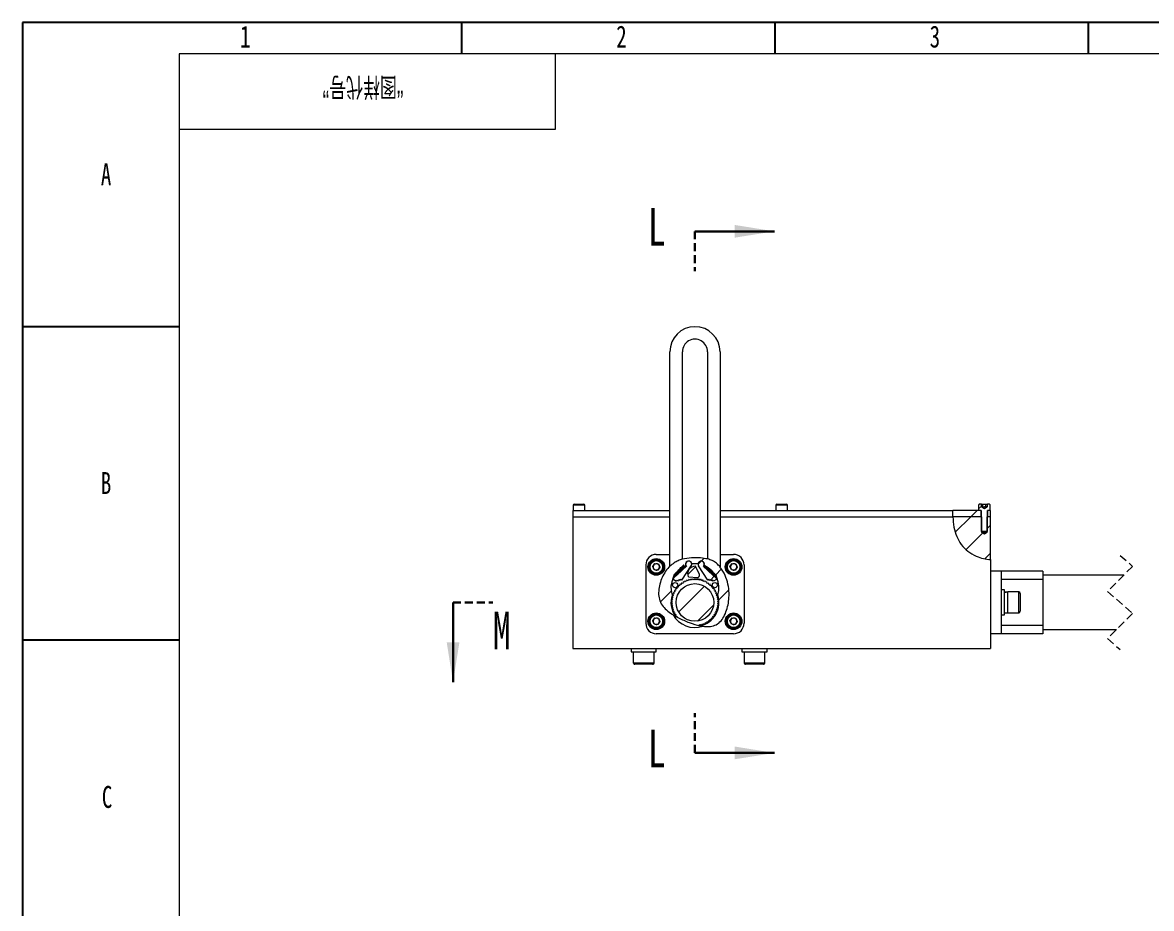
# Paper-space layout '装配图' of a CAD drawing. Header units: millimetres. Extents: x 0 to 420, y 0 to 297.
# Drawn here: x 0 to 180.1, y 155.7 to 297 of the extents above; entities that cross this region are included whole.
import ezdxf

# ---------------------------------------------------------------- set-up
doc = ezdxf.new("R2010")
doc.units = ezdxf.units.MM
doc.linetypes.add('HIDDEN', pattern=[1.905, 1.27, -0.635])
for name, color, linetype in [('10', 7, 'Continuous'), ('5', 7, 'Continuous'), ('9', 7, 'Continuous'), ('SLD-0', 7, 'Continuous')]:
    doc.layers.add(name, color=color, linetype=linetype)
doc.styles.add('SLDTEXTSTYLE0', font='TXT', dxfattribs={"width": 0.7, "bigfont": 'bigfont'})
doc.styles.add('SLDTEXTSTYLE4', font='TXT', dxfattribs={"width": 0.7})

# ---------------------------------------------------------------- blocks, each defined once
blk = doc.blocks.new('SW_HATCH_0')
at = {"color": 0, "linetype": 'Continuous', "lineweight": 0}
for p, q in [((48.79, 12.87), (47.79, 11.87)), ((49.48, 13.56), (49.05, 13.12)), ((47.79, 11.87), (45.32, 9.4)), ((49.69, 9.28), (47.03, 6.62)), ((50.96, 10.55), (50.38, 9.97)), ((50.96, 6.06), (50.06, 5.16)), ((3.91, 3.91), (2.64, 2.64)), ((4.8, 4.8), (4.3, 4.3)), ((5.24, 5.24), (4.8, 4.8)), ((6.86, 2.37), (6.25, 1.76)), ((8.04, 3.55), (7.05, 2.56)), ((0, 0), (-1.72, -1.72)), ((5.29, 0.8), (1.2, -3.29)), ((9.2, 0.22), (7.61, -1.37)), ((6.77, -2.21), (4.21, -4.77)), ((0.59, -3.9), (0.57, -3.92))]:
    blk.add_line(p, q, dxfattribs=at)

psp = doc.layouts.new('装配图')

# ---------------------------------------------------------------- linework, layer by layer
at = {"color": 7, "linetype": 'HIDDEN', "lineweight": 30}
for p, q in [((107.26, 263.69), (107.26, 257.34)), ((68.67, 204.48), (75.02, 204.48)), ((107.26, 180.47), (107.26, 186.82))]:
    psp.add_line(p, q, dxfattribs=at)
at = {"color": 7, "linetype": 'Continuous', "lineweight": 30}
for p, q in [((107.26, 263.69), (119.96, 263.69)), ((68.67, 204.48), (68.67, 191.78)), ((107.26, 180.47), (119.96, 180.47))]:
    psp.add_line(p, q, dxfattribs=at)
at = {"color": 7, "linetype": 'Continuous', "lineweight": 15}
for p, q in [((103.26, 210.25), (103.26, 244.48)), ((105.26, 211.37), (105.26, 244.48)), ((109.26, 244.48), (109.26, 211.42)), ((111.26, 244.48), (111.26, 210.15)), ((87.85, 220.02), (87.85, 219.15)), ((87.97, 220.15), (89.55, 220.15)), ((89.68, 219.15), (89.68, 220.02)), ((120.18, 220.02), (120.18, 219.15)), ((120.3, 220.15), (121.89, 220.15)), ((122.01, 219.15), (122.01, 220.02)), ((152.51, 220.02), (152.51, 219.15)), ((152.95, 220.15), (152.64, 220.15)), ((152.95, 219.72), (152.95, 220.15)), ((152.95, 220.15), (153.19, 220.15)), ((153.01, 219.72), (152.95, 219.72)), ((153.07, 219.72), (153.01, 219.72)), ((153.01, 219.72), (153.43, 219.48)), ((153.07, 219.72), (153.43, 219.72)), ((153.19, 219.72), (153.19, 220.15)), ((153.19, 220.15), (153.67, 220.15)), ((153.79, 219.72), (153.43, 219.72)), ((153.43, 219.48), (153.85, 219.72)), ((153.67, 219.72), (153.67, 220.15)), ((153.67, 220.15), (153.91, 220.15)), ((153.85, 219.72), (153.79, 219.72)), ((153.91, 219.72), (153.85, 219.72)), ((153.91, 219.72), (153.91, 220.15)), ((154.22, 220.15), (153.91, 220.15)), ((87.76, 219.15), (87.76, 218.15)), ((87.76, 219.15), (103.26, 219.15)), ((87.76, 218.15), (103.26, 218.15)), ((87.76, 218.15), (87.76, 197.15)), ((111.26, 219.15), (148.41, 219.15)), ((111.26, 218.15), (148.4, 218.15)), ((152.88, 218.15), (148.4, 218.15)), ((153.01, 218.15), (148.4, 218.15)), ((152.88, 219.15), (148.41, 219.15)), ((152.93, 219.15), (152.51, 219.15)), ((152.88, 219.15), (152.88, 218.15)), ((152.93, 219.15), (152.93, 215.85)), ((153.01, 215.65), (153.01, 218.15)), ((153.85, 218.15), (153.85, 215.65)), ((154.43, 218.15), (153.85, 218.15)), ((153.93, 215.85), (153.93, 219.15)), ((154.35, 219.15), (153.93, 219.15)), ((153.98, 218.15), (153.98, 219.15)), ((154.43, 219.15), (153.98, 219.15)), ((154.43, 218.15), (153.98, 218.15)), ((154.43, 218.15), (154.43, 219.15)), ((154.43, 211.32), (154.43, 218.15)), ((152.96, 215.82), (152.93, 215.85)), ((153.9, 215.82), (152.96, 215.82)), ((153.85, 215.65), (153.01, 215.65)), ((153.43, 215.4), (153.01, 215.65)), ((153.85, 215.65), (153.43, 215.4)), ((153.93, 215.85), (153.9, 215.82)), ((101.1, 212.15), (103.26, 212.15)), ((111.26, 212.15), (113.43, 212.15)), ((154.43, 211.32), (154.43, 197.15)), ((99.43, 210.48), (99.43, 201.15)), ((100.52, 210.2), (100.85, 210.67)), ((100.76, 209.68), (100.52, 210.2)), ((101.34, 209.63), (100.76, 209.68)), ((100.85, 210.67), (101.43, 210.62)), ((101.67, 210.1), (101.34, 209.63)), ((101.43, 210.62), (101.67, 210.1)), ((105.89, 210.25), (103.86, 208.38)), ((105.18, 208.06), (106.68, 210.31)), ((107.98, 208.95), (107.35, 210.25)), ((109.31, 208.05), (107.84, 210.31)), ((108.63, 210.24), (110.64, 208.36)), ((108.9, 210.08), (108.92, 210.02)), ((110.18, 209.31), (110, 209.5)), ((112.85, 210.2), (113.19, 210.67)), ((113.1, 209.68), (112.85, 210.2)), ((113.67, 209.63), (113.1, 209.68)), ((113.19, 210.67), (113.76, 210.62)), ((114, 210.1), (113.67, 209.63)), ((113.76, 210.62), (114, 210.1)), ((115.1, 210.48), (115.1, 201.15)), ((156.1, 209.48), (154.43, 209.48)), ((156.1, 209.48), (156.1, 208.15)), ((162.76, 209.48), (156.1, 209.48)), ((162.76, 209.48), (162.76, 208.15)), ((103.88, 208.12), (104.25, 207.87)), ((104.25, 207.87), (104.38, 208.06)), ((104.38, 208.06), (104.56, 207.93)), ((104.56, 207.93), (104.69, 208.12)), ((104.59, 207.14), (104.6, 206.92)), ((104.82, 207.15), (104.61, 207.16)), ((104.69, 208.12), (104.87, 208)), ((104.83, 207.36), (104.82, 207.15)), ((105.06, 207.35), (104.85, 207.38)), ((104.87, 208), (105, 208.18)), ((105, 208.18), (105.18, 208.06)), ((105.09, 207.56), (105.06, 207.35)), ((105.32, 207.53), (105.11, 207.58)), ((105.37, 207.74), (105.32, 207.53)), ((105.59, 207.69), (105.39, 207.75)), ((105.66, 207.89), (105.59, 207.69)), ((105.88, 207.82), (105.68, 207.9)), ((105.96, 208.02), (105.88, 207.82)), ((106.17, 207.93), (105.99, 208.03)), ((106.27, 208.12), (106.17, 207.93)), ((106.48, 208.01), (106.3, 208.12)), ((106.59, 208.19), (106.48, 208.01)), ((106.79, 208.07), (106.62, 208.19)), ((106.92, 208.23), (106.79, 208.07)), ((107.1, 208.09), (106.95, 208.24)), ((107.25, 208.25), (107.1, 208.09)), ((107.42, 208.09), (107.28, 208.25)), ((107.57, 208.24), (107.42, 208.09)), ((107.73, 208.07), (107.61, 208.23)), ((107.9, 208.19), (107.73, 208.07)), ((108.04, 208.01), (107.93, 208.19)), ((108.22, 208.12), (108.04, 208.01)), ((108.35, 207.93), (108.25, 208.12)), ((108.54, 208.03), (108.35, 207.93)), ((108.65, 207.82), (108.56, 208.02)), ((108.84, 207.9), (108.65, 207.82)), ((108.93, 207.69), (108.87, 207.89)), ((109.13, 207.75), (108.93, 207.69)), ((109.2, 207.53), (109.16, 207.74)), ((109.41, 207.58), (109.2, 207.53)), ((109.5, 208.17), (109.31, 208.05)), ((109.46, 207.35), (109.43, 207.56)), ((109.67, 207.38), (109.46, 207.35)), ((109.62, 207.98), (109.5, 208.17)), ((109.81, 208.1), (109.62, 207.98)), ((109.7, 207.15), (109.69, 207.36)), ((109.91, 207.16), (109.7, 207.15)), ((109.93, 207.91), (109.81, 208.1)), ((110.12, 208.04), (109.93, 207.91)), ((109.93, 206.92), (109.94, 207.14)), ((110.24, 207.85), (110.12, 208.04)), ((110.62, 208.09), (110.24, 207.85)), ((156.1, 208.15), (156.1, 200.82)), ((162.76, 208.15), (156.1, 208.15)), ((175.66, 208.82), (162.76, 208.82)), ((103.62, 205.44), (103.73, 205.27)), ((103.81, 205.57), (103.63, 205.47)), ((103.72, 205.76), (103.81, 205.57)), ((103.92, 205.87), (103.73, 205.79)), ((103.84, 206.06), (103.92, 205.87)), ((104.06, 206.15), (103.85, 206.09)), ((103.99, 206.35), (104.06, 206.15)), ((104.21, 206.42), (104.01, 206.38)), ((104.17, 206.63), (104.21, 206.42)), ((104.39, 206.68), (104.19, 206.66)), ((104.37, 206.89), (104.39, 206.68)), ((104.6, 206.92), (104.39, 206.92)), ((110.14, 206.92), (109.93, 206.92)), ((110.13, 206.68), (110.16, 206.89)), ((110.34, 206.66), (110.13, 206.68)), ((110.31, 206.42), (110.36, 206.63)), ((110.52, 206.38), (110.31, 206.42)), ((110.47, 206.15), (110.53, 206.35)), ((110.67, 206.09), (110.47, 206.15)), ((110.6, 205.87), (110.68, 206.06)), ((110.8, 205.79), (110.6, 205.87)), ((110.71, 205.57), (110.81, 205.76)), ((110.9, 205.47), (110.71, 205.57)), ((110.79, 205.27), (110.9, 205.44)), ((156.63, 206.48), (156.1, 206.48)), ((156.63, 204.48), (156.63, 206.48)), ((158.91, 206.15), (157.16, 206.15)), ((157.16, 204.48), (157.16, 206.15)), ((159.16, 205.9), (159.16, 204.48)), ((103.65, 204.64), (103.5, 204.5)), ((103.5, 204.47), (103.65, 204.33)), ((103.68, 204.95), (103.51, 204.83)), ((103.51, 204.8), (103.65, 204.64)), ((103.65, 204.33), (103.51, 204.17)), ((103.51, 204.14), (103.68, 204.01)), ((103.55, 205.12), (103.68, 204.95)), ((103.68, 204.01), (103.55, 203.84)), ((103.73, 205.27), (103.56, 205.15)), ((103.56, 203.81), (103.73, 203.7)), ((103.73, 203.7), (103.62, 203.52)), ((110.97, 205.15), (110.79, 205.27)), ((110.79, 203.7), (110.97, 203.81)), ((110.9, 203.52), (110.79, 203.7)), ((110.85, 204.95), (110.97, 205.12)), ((111.01, 204.83), (110.85, 204.95)), ((110.85, 204.01), (111.01, 204.14)), ((110.97, 203.84), (110.85, 204.01)), ((110.87, 204.64), (111.02, 204.8)), ((111.03, 204.5), (110.87, 204.64)), ((110.87, 204.33), (111.03, 204.47)), ((111.02, 204.17), (110.87, 204.33)), ((156.63, 202.48), (156.63, 204.48)), ((157.16, 202.82), (157.16, 204.48)), ((159.16, 204.48), (159.16, 203.07)), ((100.52, 201.54), (100.85, 202.01)), ((100.85, 202.01), (101.43, 201.95)), ((101.43, 201.95), (101.67, 201.43)), ((103.63, 203.49), (103.81, 203.4)), ((103.81, 203.4), (103.72, 203.21)), ((103.73, 203.18), (103.92, 203.1)), ((103.92, 203.1), (103.84, 202.9)), ((103.85, 202.88), (104.06, 202.81)), ((104.06, 202.81), (103.99, 202.61)), ((104.01, 202.59), (104.21, 202.54)), ((104.21, 202.54), (104.17, 202.33)), ((104.19, 202.31), (104.39, 202.28)), ((104.39, 202.28), (104.38, 202.17)), ((109.69, 201.61), (109.7, 201.82)), ((109.7, 201.82), (109.91, 201.81)), ((109.93, 202.04), (110.14, 202.05)), ((109.94, 201.83), (109.93, 202.04)), ((110.13, 202.28), (110.34, 202.31)), ((110.16, 202.07), (110.13, 202.28)), ((110.31, 202.54), (110.52, 202.59)), ((110.36, 202.33), (110.31, 202.54)), ((110.47, 202.81), (110.67, 202.88)), ((110.53, 202.61), (110.47, 202.81)), ((110.6, 203.1), (110.8, 203.18)), ((110.68, 202.9), (110.6, 203.1)), ((110.71, 203.4), (110.9, 203.49)), ((110.81, 203.21), (110.71, 203.4)), ((112.85, 201.54), (113.19, 202.01)), ((113.19, 202.01), (113.76, 201.95)), ((113.76, 201.95), (114, 201.43)), ((156.1, 202.48), (156.63, 202.48)), ((156.63, 202.84), (157.16, 202.84)), ((157.16, 202.82), (158.91, 202.82)), ((100.76, 201.01), (100.52, 201.54)), ((101.34, 200.96), (100.76, 201.01)), ((101.67, 201.43), (101.34, 200.96)), ((107.94, 200.78), (108.04, 200.95)), ((108.04, 200.95), (108.22, 200.84)), ((108.25, 200.85), (108.35, 201.04)), ((108.35, 201.04), (108.54, 200.94)), ((108.56, 200.95), (108.65, 201.14)), ((108.65, 201.14), (108.84, 201.06)), ((108.87, 201.08), (108.93, 201.28)), ((108.93, 201.28), (109.13, 201.21)), ((109.16, 201.23), (109.2, 201.43)), ((109.2, 201.43), (109.41, 201.39)), ((109.43, 201.41), (109.46, 201.62)), ((109.46, 201.62), (109.67, 201.59)), ((113.1, 201.01), (112.85, 201.54)), ((113.67, 200.96), (113.1, 201.01)), ((114, 201.43), (113.67, 200.96)), ((162.76, 200.82), (156.1, 200.82)), ((162.76, 200.82), (162.76, 199.48)), ((162.76, 200.15), (174.5, 200.15)), ((113.43, 199.48), (101.1, 199.48)), ((156.1, 199.48), (154.43, 199.48)), ((162.76, 199.48), (156.1, 199.48)), ((87.76, 197.15), (154.43, 197.15)), ((97.1, 197.15), (97.1, 196.62)), ((97.1, 196.62), (101.1, 196.62)), ((97.43, 196.62), (97.43, 194.87)), ((100.76, 194.87), (100.76, 196.62)), ((101.1, 196.62), (101.1, 197.15)), ((114.76, 197.15), (114.76, 196.62)), ((114.76, 196.62), (118.76, 196.62)), ((115.1, 196.62), (115.1, 194.87)), ((118.43, 194.87), (118.43, 196.62)), ((118.76, 196.62), (118.76, 197.15)), ((97.71, 194.62), (97.68, 194.62)), ((100.51, 194.62), (97.71, 194.62)), ((115.38, 194.62), (115.35, 194.62)), ((118.18, 194.62), (115.38, 194.62))]:
    psp.add_line(p, q, dxfattribs=at)
at = {"color": 8, "linetype": 'Continuous', "lineweight": 15}
for p, q in [((89.68, 220.02), (87.85, 220.02)), ((122.01, 220.02), (120.18, 220.02)), ((158.91, 204.48), (158.91, 206.15)), ((158.91, 202.82), (158.91, 204.48)), ((97.43, 194.87), (100.76, 194.87)), ((115.1, 194.87), (118.43, 194.87))]:
    psp.add_line(p, q, dxfattribs=at)
at = {"color": 7, "linetype": 'Continuous', "lineweight": 0}
for p, q in [((154.35, 219.15), (154.35, 220.02)), ((148.4, 218.15), (148.41, 219.15)), ((106.21, 208.58), (107.65, 208.47)), ((162.76, 208.15), (162.76, 200.82)), ((156.1, 200.82), (156.1, 199.48))]:
    psp.add_line(p, q, dxfattribs=at)
at = {"color": 7, "linetype": 'HIDDEN', "lineweight": 0}
for p, q in [((175.08, 211.99), (177.08, 210.24)), ((177.08, 210.24), (173.08, 206.24)), ((173.08, 206.24), (177.08, 202.73)), ((177.08, 202.73), (173.08, 198.73)), ((173.08, 198.73), (175.08, 196.97))]:
    psp.add_line(p, q, dxfattribs=at)
at = {"color": 7, "linetype": 'Continuous', "lineweight": 15, "flags": 128}
for points in [[(108.94, 210.07), (108.93, 210.06), (108.92, 210.05), (108.91, 210.04), (108.91, 210.03), (108.92, 210.02), (108.93, 210.02), (108.94, 210.01), (108.95, 210.02), (108.96, 210.02), (108.97, 210.03), (108.97, 210.04), (108.97, 210.06), (108.97, 210.07), (108.96, 210.07), (108.95, 210.07), (108.94, 210.07)], [(156.63, 206.13), (156.81, 206.13), (156.9, 206.12)]]:
    psp.add_lwpolyline(points, dxfattribs=at)
at = {"color": 7, "linetype": 'Continuous', "lineweight": 15}
for centre, radius in [((101.1, 210.15), 1.33), ((101.1, 210.15), 1.17), ((101.1, 210.15), 1), ((113.43, 210.15), 1.33), ((113.43, 210.15), 1.17), ((113.43, 210.15), 1), ((104.1, 207.25), 0.417), ((107.26, 204.48), 3), ((110.43, 207.25), 0.417), ((101.1, 201.48), 1.33), ((101.1, 201.48), 1.17), ((101.1, 201.48), 1), ((113.43, 201.48), 1.33), ((113.43, 201.48), 1.17), ((113.43, 201.48), 1)]:
    psp.add_circle(centre, radius, dxfattribs=at)
for centre, radius, start, end in [((107.26, 244.48), 4, 360, 180), ((107.26, 244.48), 2, 359.9999, 180.0001), ((87.97, 220.02), 0.125, 90.0043, 179.9957), ((89.55, 220.02), 0.125, 0.0043, 89.9957), ((120.3, 220.02), 0.125, 90.0043, 179.9957), ((121.89, 220.02), 0.125, 0.0043, 89.9957), ((152.64, 220.02), 0.125, 89.9965, 180.0035), ((154.22, 220.02), 0.125, 359.9965, 90.0035), ((101.1, 210.48), 1.67, 89.9999, 180.0002), ((106.26, 210.58), 0.5, 326.3774, 222.4879), ((106.26, 210.58), 0.5, 3.8726, 205.8639), ((108.26, 210.58), 0.5, 316.8746, 212.9849), ((108.26, 210.58), 0.5, 334.1361, 176.1274), ((113.43, 210.48), 1.67, 359.9998, 90.0001), ((101.1, 210.15), 0.5, 144.767, 204.7706), ((101.1, 210.15), 0.5, 204.7681, 264.769), ((101.1, 210.15), 0.5, 84.7686, 144.7698), ((101.1, 210.15), 0.5, 264.769, 324.7684), ((101.1, 210.15), 0.5, 24.7705, 84.7679), ((101.1, 210.15), 0.5, 324.7712, 24.7663), ((107.26, 206.82), 3.83, 112.2246, 197.719), ((107.26, 206.82), 3.83, 82.488, 97.512), ((107.68, 208.8), 0.333, 265.7362, 25.7355), ((107.26, 206.82), 3.83, 342.2813, 67.7751), ((113.43, 210.15), 0.5, 144.767, 204.7706), ((113.43, 210.15), 0.5, 204.7681, 264.769), ((113.43, 210.15), 0.5, 84.7686, 144.7698), ((113.43, 210.15), 0.5, 264.769, 324.7684), ((113.43, 210.15), 0.5, 24.7705, 84.7679), ((113.43, 210.15), 0.5, 324.7712, 24.7663), ((103.97, 208.26), 0.167, 132.4887, 236.3765), ((107.41, 204.33), 3.98, 134.7813, 135.222), ((107.56, 204.13), 4.23, 129.8009, 130.2152), ((107.18, 204.59), 3.63, 124.7517, 125.2346), ((107.5, 204.06), 4.25, 119.7917, 120.2044), ((107.21, 204.6), 3.64, 114.7637, 115.2459), ((107.18, 204.7), 3.54, 109.7487, 110.2445), ((107.25, 204.51), 3.73, 104.7622, 105.2318), ((107.27, 204.45), 3.8, 99.7705, 100.2323), ((107.26, 204.47), 3.78, 94.7699, 95.2332), ((107.26, 204.48), 3.77, 89.7675, 90.2325), ((107.26, 204.52), 3.73, 84.7652, 85.2349), ((107.27, 204.55), 3.7, 79.7646, 80.2391), ((107.23, 204.36), 3.89, 74.7729, 75.2234), ((107.2, 204.32), 3.94, 69.7809, 70.2258), ((107.21, 204.37), 3.89, 64.7778, 65.2283), ((107.35, 204.63), 3.6, 59.7584, 60.2455), ((107.14, 204.31), 3.98, 54.776, 55.2164), ((107.24, 204.46), 3.8, 49.7729, 50.2349), ((107.11, 204.33), 3.98, 44.778, 45.2187), ((110.53, 208.23), 0.167, 302.9829, 46.8767), ((107.26, 204.48), 3.83, 162.281, 214.2631), ((107.27, 204.48), 3.77, 164.7547, 165.2195), ((107.8, 204.29), 4.34, 159.8079, 160.2116), ((107.11, 204.55), 3.6, 154.7543, 155.2414), ((108.06, 204.02), 4.69, 149.8155, 150.1895), ((106.94, 204.71), 3.37, 144.7533, 145.2737), ((107.53, 204.25), 4.12, 139.7868, 140.2121), ((107.26, 204.48), 3.83, 282.8782, 17.7189), ((107.66, 204.81), 3.25, 39.7309, 40.2702), ((107.22, 204.45), 3.82, 34.772, 35.2314), ((107.5, 204.62), 3.49, 29.7461, 30.249), ((106.16, 203.97), 4.98, 24.826, 25.1783), ((107.32, 204.5), 3.7, 19.771, 20.2445), ((107.74, 204.61), 3.27, 14.7265, 15.2633), ((157.16, 201.24), 4.89, 89.9857, 96.249), ((158.91, 205.9), 0.25, 0.0002, 90.0001), ((107.42, 204.48), 3.93, 179.7768, 180.2232), ((107.41, 204.47), 3.91, 174.7849, 175.2329), ((107.4, 204.49), 3.91, 184.7669, 185.2157), ((108.09, 204.34), 4.6, 169.8079, 170.1888), ((108.09, 204.63), 4.6, 189.8112, 190.1921), ((107.27, 204.48), 3.77, 194.7805, 195.2453), ((107.74, 204.35), 3.27, 344.7367, 345.2735), ((107.7, 204.56), 3.32, 9.7379, 10.2654), ((107.7, 204.41), 3.32, 349.7346, 350.2621), ((106.34, 204.4), 4.69, 4.8227, 5.1965), ((106.35, 204.56), 4.68, 354.8029, 355.1775), ((107.1, 204.48), 3.93, 359.7768, 0.2232), ((101.1, 201.48), 0.5, 144.767, 204.7706), ((101.1, 201.48), 0.5, 84.7686, 144.7698), ((101.1, 201.48), 0.5, 24.7705, 84.7679), ((107.8, 204.68), 4.34, 199.7884, 200.1921), ((107.26, 204.48), 4, 209.6256, 288.0318), ((107.11, 204.41), 3.6, 204.7586, 205.2457), ((108.01, 204.91), 4.63, 209.807, 210.1857), ((106.94, 204.25), 3.37, 214.7263, 215.2467), ((107.11, 204.63), 3.98, 314.7813, 315.222), ((107.63, 204.17), 3.29, 319.7343, 320.2676), ((107.22, 204.51), 3.82, 324.7686, 325.228), ((107.53, 204.33), 3.45, 329.7499, 330.2574), ((106.16, 204.99), 4.98, 334.8217, 335.174), ((107.32, 204.46), 3.7, 339.7555, 340.229), ((113.43, 201.48), 0.5, 144.767, 204.7706), ((113.43, 201.48), 0.5, 84.7686, 144.7698), ((113.43, 201.48), 0.5, 24.7705, 84.7679), ((158.91, 203.07), 0.25, 270.0004, 359.9993), ((101.1, 201.15), 1.67, 179.9999, 270), ((101.1, 201.48), 0.5, 204.7681, 264.769), ((101.1, 201.48), 0.5, 264.769, 324.7684), ((101.1, 201.48), 0.5, 324.7712, 24.7663), ((107.23, 204.6), 3.89, 284.7766, 285.2271), ((107.2, 204.65), 3.94, 289.7742, 290.2191), ((107.21, 204.6), 3.89, 294.7717, 295.2222), ((107.37, 204.29), 3.54, 299.7485, 300.2436), ((107.14, 204.66), 3.98, 304.7836, 305.224), ((107.28, 204.46), 3.74, 309.7633, 310.2324), ((113.43, 201.48), 0.5, 204.7681, 264.769), ((113.43, 201.48), 0.5, 264.769, 324.7684), ((113.43, 201.15), 1.67, 270, 0.0001), ((113.43, 201.48), 0.5, 324.7712, 24.7663), ((97.68, 194.87), 0.25, 180, 270.0006), ((100.51, 194.87), 0.25, 269.9994, 0), ((115.35, 194.87), 0.25, 180, 270.0006), ((118.18, 194.87), 0.25, 269.9994, 0)]:
    psp.add_arc(centre, radius, start, end, dxfattribs=at)
at = {"color": 7, "linetype": 'Continuous', "lineweight": 0}
psp.add_arc((107.26, 209.08), 1.17, 85.7362, 205.7358, dxfattribs=at)
for points, knots in [([(148.4, 218.15), (148.44, 217.6), (148.52, 216.53), (148.97, 215.01), (149.7, 213.68), (150.77, 212.58), (152.01, 211.88), (153.26, 211.45), (154.04, 211.37), (154.43, 211.32)], [0, 0, 0, 0, 0.16416, 0.317551, 0.465034, 0.612005, 0.766859, 0.884176, 1, 1, 1, 1]), ([(105.26, 211.37), (105.03, 211.3), (104.57, 211.16), (103.88, 210.79), (103.48, 210.44), (103.26, 210.25)], [0, 0, 0, 0, 0.313876, 0.625505, 1, 1, 1, 1]), ([(109.26, 211.42), (108.9, 211.48), (108.05, 211.62), (106.7, 211.65), (105.74, 211.46), (105.26, 211.37)], [0, 0, 0, 0, 0.273068, 0.641203, 1, 1, 1, 1]), ([(111.26, 210.15), (111.08, 210.35), (110.72, 210.75), (110.03, 211.19), (109.52, 211.34), (109.26, 211.42)], [0, 0, 0, 0, 0.336892, 0.666209, 1, 1, 1, 1]), ([(103.28, 210.24), (103.22, 210.2), (102.88, 209.92), (102.42, 209.23), (101.89, 208.24), (101.69, 207.51), (101.6, 207.14)], [0, 0, 0, 0, 0.059224, 0.367614, 0.68264, 1, 1, 1, 1]), ([(108.38, 200.72), (108.65, 200.67), (109.27, 200.58), (110.21, 200.69), (111.12, 201.15), (111.78, 201.97), (112.25, 202.98), (112.56, 204.09), (112.73, 205.34), (112.7, 206.7), (112.36, 208.12), (111.89, 209.31), (111.41, 209.92), (111.24, 210.14)], [0, 0, 0, 0, 0.067536, 0.1482229, 0.2248996, 0.3065434, 0.3959809, 0.4898611, 0.5822658, 0.6980844, 0.8133242, 0.9332207, 1, 1, 1, 1]), ([(101.6, 207.14), (101.54, 206.77), (101.42, 206.06), (101.54, 204.98), (101.99, 204.03), (102.71, 203.25), (103.34, 202.76), (103.73, 202.55), (103.79, 202.51)], [0, 0, 0, 0, 0.201116, 0.391289, 0.572882, 0.760459, 0.961705, 1, 1, 1, 1]), ([(103.78, 202.51), (104.07, 202.34), (104.9, 201.87), (106.34, 201.26), (107.64, 200.82), (108.37, 200.7), (108.5, 200.68)], [0, 0, 0, 0, 0.193901, 0.562847, 0.922081, 1, 1, 1, 1])]:
    psp.add_open_spline(points, degree=3, knots=knots, dxfattribs=at)
at = {"color": 7, "linetype": 'Continuous', "lineweight": 15}
for points, knots in [([(103.81, 208.57), (103.83, 208.58), (103.89, 208.59), (104.02, 208.74), (104.23, 208.93), (104.47, 209.2), (104.72, 209.47), (104.97, 209.73), (105.12, 209.9), (105.19, 209.97)], [0, 0, 0, 0, 0.025115, 0.100629, 0.286447, 0.456469, 0.649714, 0.844312, 1, 1, 1, 1]), ([(104.89, 209.9), (104.84, 209.83), (104.69, 209.66), (104.47, 209.41), (104.27, 209.17), (104.11, 208.98), (103.98, 208.83), (103.88, 208.71), (103.83, 208.64), (103.81, 208.61)], [0, 0, 0, 0, 0.160346, 0.391103, 0.602777, 0.718015, 0.839834, 0.944642, 1, 1, 1, 1]), ([(104.97, 209.83), (104.96, 209.82), (104.86, 209.71), (104.67, 209.51), (104.42, 209.24), (104.22, 209.03), (104.07, 208.87), (103.97, 208.75), (103.9, 208.68), (103.88, 208.64), (103.88, 208.64)], [0, 0, 0, 0, 0.033704, 0.270528, 0.505443, 0.711615, 0.815846, 0.916341, 0.991836, 1, 1, 1, 1]), ([(103.9, 208.88), (103.95, 208.93), (104.08, 209.05), (104.33, 209.3), (104.61, 209.6), (104.9, 209.91), (105.14, 210.16), (105.32, 210.37), (105.46, 210.47), (105.48, 210.53), (105.49, 210.54)], [0, 0, 0, 0, 0.087892, 0.228896, 0.462531, 0.627879, 0.784068, 0.915408, 0.994103, 1, 1, 1, 1]), ([(105.01, 209.77), (104.97, 209.73), (104.84, 209.58), (104.62, 209.32), (104.37, 209.03), (104.18, 208.81), (104.06, 208.66), (104, 208.58), (103.97, 208.53), (103.97, 208.51), (103.98, 208.5), (103.98, 208.5), (103.99, 208.5)], [0, 0, 0, 0, 0.110365, 0.359428, 0.601273, 0.807596, 0.89189, 0.954106, 0.983041, 0.989832, 0.995172, 1, 1, 1, 1]), ([(105.64, 210.29), (105.62, 210.27), (105.54, 210.2), (105.43, 210.07), (105.29, 209.93), (105.11, 209.74), (104.89, 209.5), (104.62, 209.21), (104.36, 208.94), (104.18, 208.74), (104.07, 208.63), (104.04, 208.59), (104.03, 208.58)], [0, 0, 0, 0, 0.0443484, 0.1267421, 0.2179229, 0.2987741, 0.4625683, 0.637481, 0.8030592, 0.9364393, 0.9824629, 1, 1, 1, 1]), ([(104.37, 208.85), (104.38, 208.86), (104.47, 208.96), (104.66, 209.16), (104.93, 209.45), (105.16, 209.69), (105.34, 209.88), (105.47, 210.03), (105.59, 210.15), (105.66, 210.22), (105.68, 210.24)], [0, 0, 0, 0, 0.012686, 0.216906, 0.43316, 0.63567, 0.73507, 0.846877, 0.947282, 1, 1, 1, 1]), ([(104.43, 209.25), (104.46, 209.29), (104.57, 209.42), (104.72, 209.6), (104.84, 209.73), (104.87, 209.77)], [0, 0, 0, 0, 0.206397, 0.775448, 1, 1, 1, 1]), ([(104.57, 209.16), (104.6, 209.2), (104.73, 209.34), (104.93, 209.59), (105.19, 209.89), (105.37, 210.09), (105.46, 210.22), (105.46, 210.22)], [0, 0, 0, 0, 0.1192358, 0.4137188, 0.6840697, 0.9803133, 1, 1, 1, 1]), ([(105.12, 209.65), (105.05, 209.57), (104.9, 209.39), (104.74, 209.21), (104.66, 209.11), (104.65, 209.1)], [0, 0, 0, 0, 0.457881, 0.951199, 1, 1, 1, 1]), ([(105.07, 209.49), (105.11, 209.54), (105.21, 209.66), (105.4, 209.87), (105.55, 210.08), (105.67, 210.2), (105.68, 210.25), (105.68, 210.26)], [0, 0, 0, 0, 0.174096, 0.493393, 0.843718, 0.986752, 1, 1, 1, 1]), ([(108.81, 210.17), (108.82, 210.16), (108.86, 210.12), (108.9, 210.09), (108.92, 210.06)], [0, 0, 0, 0, 0.396028, 1, 1, 1, 1]), ([(108.97, 210.07), (108.94, 210.09), (108.91, 210.13), (108.88, 210.15), (108.87, 210.15)], [0, 0, 0, 0, 0.899863, 1, 1, 1, 1]), ([(108.96, 210.03), (109, 209.99), (109.08, 209.9), (109.23, 209.74), (109.42, 209.53), (109.59, 209.35), (109.69, 209.25), (109.71, 209.23)], [0, 0, 0, 0, 0.160898, 0.315651, 0.610137, 0.937519, 1, 1, 1, 1]), ([(110.48, 208.53), (110.46, 208.55), (110.42, 208.61), (110.3, 208.74), (110.15, 208.94), (109.95, 209.16), (109.78, 209.37), (109.59, 209.59), (109.41, 209.8), (109.24, 209.99), (109.11, 210.13), (109.03, 210.22), (108.98, 210.27), (108.97, 210.27)], [0, 0, 0, 0, 0.033724, 0.092573, 0.234106, 0.3568, 0.475084, 0.590921, 0.741804, 0.830553, 0.916886, 0.988277, 1, 1, 1, 1]), ([(108.97, 210.24), (108.99, 210.22), (109.06, 210.11), (109.21, 209.93), (109.4, 209.71), (109.58, 209.5), (109.77, 209.27), (109.95, 209.06), (110.1, 208.89), (110.17, 208.8), (110.19, 208.77)], [0, 0, 0, 0, 0.034356, 0.212795, 0.361807, 0.504174, 0.644109, 0.827438, 0.938782, 1, 1, 1, 1]), ([(109.46, 209.89), (109.47, 209.88), (109.56, 209.77), (109.74, 209.57), (109.98, 209.29), (110.18, 209.05), (110.33, 208.87), (110.44, 208.74), (110.53, 208.63), (110.57, 208.57), (110.59, 208.55)], [0, 0, 0, 0, 0.025673, 0.241772, 0.462111, 0.66036, 0.76463, 0.8731, 0.962115, 1, 1, 1, 1]), ([(109.46, 209.74), (109.54, 209.65), (109.71, 209.47), (109.95, 209.21), (110.2, 208.95), (110.39, 208.74), (110.52, 208.63), (110.55, 208.6)], [0, 0, 0, 0, 0.228564, 0.466608, 0.680155, 0.92071, 1, 1, 1, 1]), ([(109.58, 209.86), (109.58, 209.85), (109.65, 209.78), (109.71, 209.71), (109.77, 209.65)], [0, 0, 0, 0, 0.034941, 1, 1, 1, 1]), ([(110.64, 208.59), (110.63, 208.61), (110.59, 208.67), (110.5, 208.78), (110.38, 208.91), (110.23, 209.1), (110.03, 209.33), (109.85, 209.54), (109.75, 209.66), (109.73, 209.68)], [0, 0, 0, 0, 0.050045, 0.16203, 0.296772, 0.425451, 0.669168, 0.939677, 1, 1, 1, 1]), ([(110.23, 209.25), (110.27, 209.2), (110.37, 209.08), (110.54, 208.9), (110.64, 208.74), (110.74, 208.66), (110.74, 208.63), (110.74, 208.63)], [0, 0, 0, 0, 0.259529, 0.58346, 0.898992, 0.993345, 1, 1, 1, 1]), ([(110.28, 209.11), (110.32, 209.06), (110.42, 208.96), (110.55, 208.83), (110.64, 208.75), (110.68, 208.72)], [0, 0, 0, 0, 0.331165, 0.755379, 1, 1, 1, 1]), ([(110.48, 208.52), (110.48, 208.53), (110.48, 208.53), (110.47, 208.53), (110.47, 208.54)], [0, 0, 0, 0, 0.257232, 1, 1, 1, 1]), ([(110.48, 208.5), (110.48, 208.51), (110.48, 208.51), (110.48, 208.52), (110.48, 208.53), (110.48, 208.53)], [0, 0, 0, 0, 0.429006, 0.7095313, 1, 1, 1, 1])]:
    psp.add_open_spline(points, degree=3, knots=knots, dxfattribs=at)
at = {"color": 7, "linetype": 'Continuous', "lineweight": 30}
for points in [[(119.96, 263.69), (113.61, 264.71), (113.61, 262.68)], [(68.67, 191.78), (69.69, 198.13), (67.66, 198.13)], [(119.96, 180.47), (113.61, 181.49), (113.61, 179.46)]]:
    psp.add_solid(points, dxfattribs=at)
at = {"layer": '5'}
for p, q in [((70, 297), (70, 292)), ((120, 297), (120, 292)), ((170, 297), (170, 292)), ((0, 248.5), (25, 248.5)), ((0, 198.5), (25, 198.5))]:
    psp.add_line(p, q, dxfattribs=at)
at = {"layer": '5', "color": 7, "lineweight": 15}
for p, q in [((415, 292), (25, 292)), ((25, 292), (25, 5)), ((85, 280), (85, 292)), ((25, 280), (85, 280))]:
    psp.add_line(p, q, dxfattribs=at)
at = {"layer": '9', "color": 7}
for p, q in [((420, 297), (0, 297)), ((0, 297), (0, 0))]:
    psp.add_line(p, q, dxfattribs=at)

# ---------------------------------------------------------------- block references
at = {"color": 7, "linetype": 'Continuous', "lineweight": 0}
psp.add_blockref('SW_HATCH_0', (103.47, 206.28), dxfattribs=at)

# ---------------------------------------------------------------- texts
at = {"color": 7, "linetype": 'Continuous', "char_height": 6, "attachment_point": 1, "style": 'SLDTEXTSTYLE4'}
for s, insert in [('L', (99.73, 267.4)), ('M', (75.02, 203)), ('L', (99.73, 184.18))]:
    psp.add_mtext(s, dxfattribs=dict(at, insert=insert))
at = {"layer": '10', "char_height": 3.5, "attachment_point": 2, "style": 'SLDTEXTSTYLE4'}
for s, insert in [('1', (35.54, 296.52)), ('2', (95.54, 296.52)), ('3', (145.54, 296.52)), ('A', (13.32, 274.53)), ('B', (13.32, 225.28)), ('C', (13.48, 175.2))]:
    psp.add_mtext(s, dxfattribs=dict(at, insert=insert))
at = {"layer": 'SLD-0', "insert": (54.31, 285.02), "char_height": 3.5, "attachment_point": 2, "rotation": 180, "style": 'SLDTEXTSTYLE0'}
psp.add_mtext('“图样代号”', dxfattribs=at)

doc.saveas('drawing.dxf')
